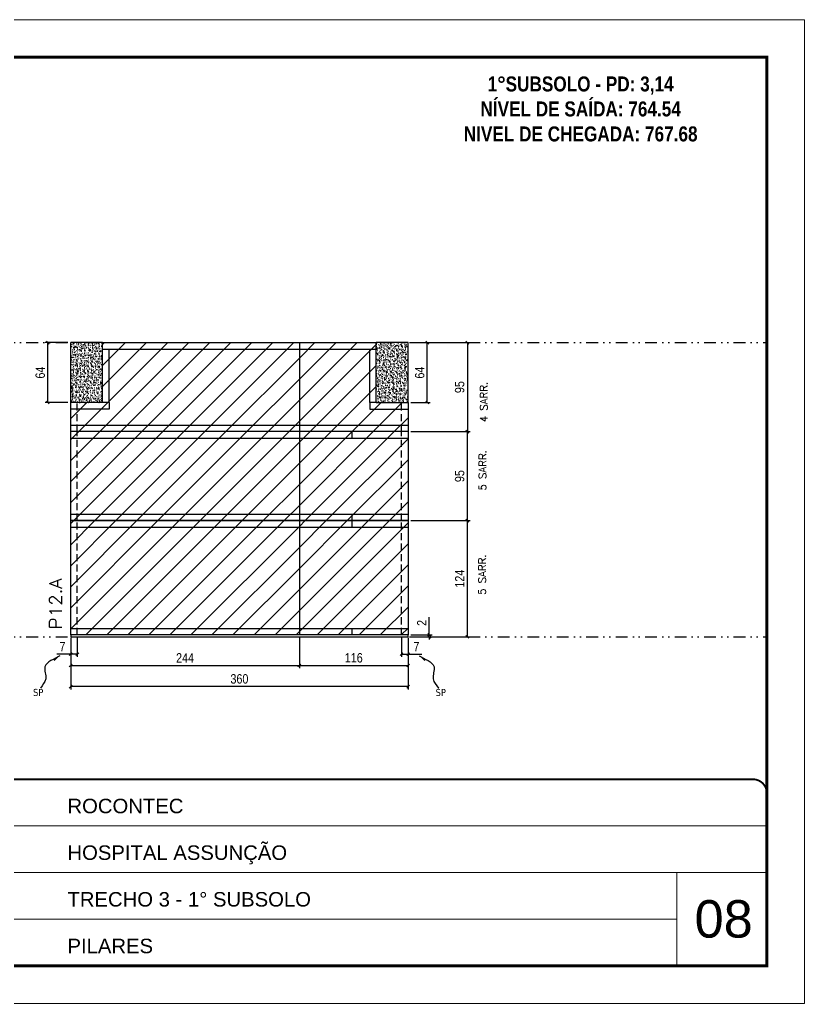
# Model space of a CAD drawing. Extents: x 2102 to 8383, y -13264 to 2718.
# Drawn here: x 7519 to 8356, y 519 to 1569 of the extents above; entities that cross this region are included whole.
import ezdxf

# ---------------------------------------------------------------- set-up
doc = ezdxf.new("R2010")
doc.units = 0
for name, pattern in [('CONTINUO', [0]), ('DASHED', [0.75, 0.5, -0.25]), ('DIVIDE2', [0.625, 0.25, -0.125, 0, -0.125, 0, -0.125]), ('HIDDEN', [0.375, 0.25, -0.125])]:
    doc.linetypes.add(name, pattern=pattern)
for name, color, linetype, lineweight in [('CARIMBO', 255, 'Continuous', 9), ('Folhas', 255, 'Continuous', 9), ('Hachura', 251, 'Continuous', 9), ('SARRAFO DE PRESSAO', 251, 'DASHED', 9), ('Texto Seção', 7, 'Continuous', 15)]:
    doc.layers.add(name, color=color, linetype=linetype, lineweight=lineweight)
for name, color, linetype in [('COTA', 241, 'Continuous'), ('NOMENCLATURA', 7, 'Continuous'), ('Nível', 160, 'Continuous'), ('Painéis', 200, 'Continuous'), ('SARR_2.2x7', 40, 'Continuous'), ('Sarrafo de Pressão', 42, 'HIDDEN'), ('texto', 7, 'Continuous')]:
    doc.layers.add(name, color=color, linetype=linetype)
doc.styles.add('ARIAL', font='arial.ttf')
doc.styles.add('COTA TECNICA', font='techl___.ttf', dxfattribs={"height": 10})
doc.styles.add('COTA TECNICA-50', font='techl___.ttf', dxfattribs={"height": 10})
doc.styles.add('REGUA-120', font='ROMANS.shx', dxfattribs={"height": 15})
doc.styles.add('ROMANC', font='techb___.ttf', dxfattribs={"height": 2.5})
doc.styles.add('ROMANS', font='romans.shx')
doc.styles.get("Standard").update_dxf_attribs({"font": 'arial.ttf'})
doc.dimstyles.new('COTA PAINEL-50', dxfattribs={"dimtxt": 10, "dimasz": 3, "dimexe": 3, "dimexo": 3, "dimgap": 3, "dimtad": 1, "dimdec": 1, "dimzin": 12, "dimdsep": 46, "dimtxsty": 'COTA TECNICA-50', "dimblk1": 'OBLIQUE', "dimblk2": 'OBLIQUE', "dimsah": 1, "dimcen": 0.9, "dimclrd": 4, "dimclre": 4, "dimclrt": 240, "dimadec": 1, "dimazin": 3, "dimtfac": 1, "dimtdec": 1, "dimtmove": 0, "dimatfit": 3, "dimfxl": 1, "dimtolj": 1, "dimtzin": 12, "dimarcsym": 0})
doc.dimstyles.new('PAINEL', dxfattribs={"dimtxt": 10, "dimasz": 3, "dimexe": 3, "dimexo": 3, "dimgap": 3, "dimtad": 1, "dimdec": 1, "dimzin": 12, "dimdsep": 46, "dimtxsty": 'COTA TECNICA', "dimblk1": 'OBLIQUE', "dimblk2": 'OBLIQUE', "dimsah": 1, "dimcen": 0.9, "dimclrd": 4, "dimclre": 4, "dimclrt": 240, "dimadec": 1, "dimazin": 3, "dimtfac": 1, "dimtdec": 1, "dimtmove": 0, "dimatfit": 3, "dimfxl": 1, "dimtolj": 1, "dimtzin": 12, "dimarcsym": 0})
doc.dimstyles.get("Standard").update_dxf_attribs({"dimtxt": 0.18, "dimasz": 0.18, "dimexe": 0.18, "dimexo": 0.0625, "dimgap": 0.09, "dimtad": 0, "dimtih": 1, "dimtoh": 1, "dimdec": 4, "dimzin": 0, "dimdsep": 46, "dimtxsty": 'Standard', "dimcen": 0.09, "dimadec": 0, "dimazin": 0, "dimtfac": 1, "dimtdec": 4, "dimtofl": 0, "dimtmove": 0, "dimatfit": 3, "dimfxl": 1, "dimtolj": 1, "dimtzin": 0, "dimarcsym": 0})
pattern_1 = [(45, (-126918.716, -32522.603), (-11.2253202, 11.2253202), [])]
pattern_2 = [(50, (-124960.8916, -32554.6026), (5.46554007, -0.47817257), [0.5715, -6.2865]), (355, (-124960.8916, -32554.6026), (-1.05730264, 5.73170536), [0.4572, -5.02921753]), (100.4514447, (-124960.436, -32554.6424), (4.40823741, 5.25353256), [0.48570026, -5.34270734]), (46.1842, (-124960.8916, -32553.0786), (8.13237123, -1.26126984), [0.85725, -9.42975]), (96.6355576, (-124960.214, -32553.184), (7.122124, 7.42278374), [0.7285507, -8.01406824]), (351.184151, (-124960.892, -32553.079), (7.122124, 7.42278374), [0.685799, -7.54379196]), (21, (-124960.1296, -32553.4596), (4.54843174, -3.06795595), [0.5715, -6.2865]), (326, (-124960.1296, -32553.4596), (1.85406085, 5.52563898), [0.4572, -5.0292]), (71.451445, (-124959.7506, -32553.715), (6.40249258, 2.45768307), [0.48570026, -5.34269813]), (37.5, (-124960.8916, -32554.6026), (0.092658098, 2.536651166), [0, -4.96824, 0, -5.1054, 0, -5.04825]), (7.5, (-124960.8916, -32554.6026), (2.004589875, 3.005417245), [0, -2.91084, 0, -4.85394, 0, -1.92405]), (327.5, (-124962.5909, -32554.6026), (4.067717855, -0.17186232), [0, -1.905, 0, -5.9436, 0, -7.8867]), (317.5, (-124963.353, -32554.6026), (4.44387544, 0.76279473), [0, -2.4765, 0, -3.94716, 0, -5.6007])]

# ---------------------------------------------------------------- blocks, each defined once
blk = doc.blocks.new('9999999999')
at = {"color": 30, "linetype": 'CONTINUO'}
for p, q in [((98564.6, 34379.6), (99584, 34379.6)), ((98564.6, 34329.8), (99488, 34329.8)), ((99584, 34329.8), (99488, 34329.8)), ((99488, 34329.8), (99488, 34230.2)), ((98564.6, 34280), (99488, 34280))]:
    blk.add_line(p, q, dxfattribs=at)
at = {"color": 30, "linetype": 'CONTINUO', "const_width": 2}
blk.add_lwpolyline([(99584, 34230.2), (99584, 34414.4, 0.414214), (99569, 34429.4), (98229, 34429.4, 0.414214), (98214, 34414.4), (98214, 34245.2, 0.414214), (98229, 34230.2), (99584, 34230.2)], format="xyb", dxfattribs=at)
at = {"layer": 'Folhas'}
blk.add_lwpolyline([(98139, 34190.2), (99624, 34190.2), (99624, 35240.2), (98139, 35240.2)], close=True, dxfattribs=at)
at = {"layer": 'Folhas', "color": 30, "const_width": 3}
blk.add_lwpolyline([(98214, 34230.2), (99584, 34230.2), (99584, 35200.2), (98214, 35200.2)], close=True, dxfattribs=at)
at = {"color": 7, "linetype": 'Continuous', "ltscale": 5, "style": 'ARIAL'}
for s, height, p in [('ROCONTEC', 15.48, (98837.7, 34393.1)), ('HOSPITAL ASSUNÇÃO', 15.483, (98837.7, 34343.3)), ('TRECHO 3 - 1° SUBSOLO', 15.483, (98837.7, 34293.5)), ('PILARES', 15.48, (98837.7, 34243.7))]:
    blk.add_text(s, height=height, dxfattribs=at).set_placement(p)
blk = doc.blocks.new('_Oblique')
at = {"color": 0, "linetype": 'ByBlock', "lineweight": -2}
blk.add_line((-0.5, -0.5), (0.5, 0.5), dxfattribs=at)
blk = doc.blocks.new('*D143')
at = {"layer": 'COTA', "color": 4, "lineweight": -2, "transparency": 16777216}
for p, q in [((7573, 909.3), (7573, 854.1)), ((7933, 909.3), (7933, 854.1)), ((7933, 857.1), (7573, 857.1))]:
    blk.add_line(p, q, dxfattribs=at)
at = {"layer": 'Defpoints', "color": 0, "transparency": 16777216}
for p in [(7573, 912.3), (7933, 912.3), (7573, 857.1)]:
    blk.add_point(p, dxfattribs=at)
at = {"layer": 'COTA', "color": 4, "lineweight": -2, "transparency": 16777216, "xscale": 3, "yscale": 3, "zscale": 3, "rotation": 180}
blk.add_blockref('_Oblique', (7573, 857.1), dxfattribs=at)
at = {"layer": 'COTA', "color": 4, "lineweight": -2, "transparency": 16777216, "xscale": 3, "yscale": 3, "zscale": 3}
blk.add_blockref('_Oblique', (7933, 857.1), dxfattribs=at)
at = {"layer": 'COTA', "color": 240, "transparency": 16777216, "insert": (7753, 865.3), "char_height": 10, "attachment_point": 5, "style": 'COTA TECNICA'}
blk.add_mtext('\\A1;360', dxfattribs=at)
blk = doc.blocks.new('*D144')
at = {"layer": 'COTA', "color": 4, "lineweight": -2, "transparency": 16777216}
for p, q in [((7926, 909.3), (7926, 888.8)), ((7933, 907.3), (7933, 888.8)), ((7926, 891.8), (7933, 891.8)), ((7933, 891.8), (7947.8, 891.8))]:
    blk.add_line(p, q, dxfattribs=at)
at = {"layer": 'Defpoints', "color": 0, "transparency": 16777216}
for p in [(7926, 912.3), (7933, 910.3), (7933, 891.8)]:
    blk.add_point(p, dxfattribs=at)
at = {"layer": 'COTA', "color": 4, "lineweight": -2, "transparency": 16777216, "xscale": 3, "yscale": 3, "zscale": 3, "rotation": 180}
blk.add_blockref('_Oblique', (7926, 891.8), dxfattribs=at)
at = {"layer": 'COTA', "color": 4, "lineweight": -2, "transparency": 16777216, "xscale": 3, "yscale": 3, "zscale": 3}
blk.add_blockref('_Oblique', (7933, 891.8), dxfattribs=at)
at = {"layer": 'COTA', "color": 240, "transparency": 16777216, "insert": (7941.9, 899.9), "char_height": 10, "attachment_point": 5, "style": 'COTA TECNICA-50'}
blk.add_mtext('\\A1;7', dxfattribs=at)
blk = doc.blocks.new('*D145')
at = {"layer": 'COTA', "color": 4, "lineweight": -2, "transparency": 16777216}
for p, q in [((7573, 907.3), (7573, 888.8)), ((7580, 909.3), (7580, 888.8)), ((7573, 891.8), (7558.3, 891.8)), ((7580, 891.8), (7573, 891.8))]:
    blk.add_line(p, q, dxfattribs=at)
at = {"layer": 'Defpoints', "color": 0, "transparency": 16777216}
for p in [(7573, 910.3), (7580, 912.3), (7573, 891.8)]:
    blk.add_point(p, dxfattribs=at)
at = {"layer": 'COTA', "color": 4, "lineweight": -2, "transparency": 16777216, "xscale": 3, "yscale": 3, "zscale": 3, "rotation": 180}
blk.add_blockref('_Oblique', (7573, 891.8), dxfattribs=at)
at = {"layer": 'COTA', "color": 4, "lineweight": -2, "transparency": 16777216, "xscale": 3, "yscale": 3, "zscale": 3}
blk.add_blockref('_Oblique', (7580, 891.8), dxfattribs=at)
at = {"layer": 'COTA', "color": 240, "transparency": 16777216, "insert": (7564.2, 899.9), "char_height": 10, "attachment_point": 5, "style": 'COTA TECNICA-50'}
blk.add_mtext('\\A1;7', dxfattribs=at)
blk = doc.blocks.new('*D146')
at = {"layer": 'COTA', "color": 4, "lineweight": -2, "transparency": 16777216}
for p, q in [((7936, 1034.3), (7999.2, 1034.3)), ((7996.2, 910.3), (7996.2, 1034.3)), ((7936, 910.3), (7999.2, 910.3))]:
    blk.add_line(p, q, dxfattribs=at)
at = {"layer": 'Defpoints', "color": 0, "transparency": 16777216}
for p in [(7933, 1034.3), (7996.2, 1034.3), (7933, 910.3)]:
    blk.add_point(p, dxfattribs=at)
at = {"layer": 'COTA', "color": 4, "lineweight": -2, "transparency": 16777216, "xscale": 3, "yscale": 3, "zscale": 3}
for p, rotation in [((7996.2, 1034.3), 90), ((7996.2, 910.3), 270)]:
    blk.add_blockref('_Oblique', p, dxfattribs=dict(at, rotation=rotation))
at = {"layer": 'COTA', "color": 240, "transparency": 16777216, "insert": (7988.1, 972.3), "char_height": 10, "attachment_point": 5, "rotation": 90, "style": 'COTA TECNICA-50'}
blk.add_mtext('\\A1;124', dxfattribs=at)
blk = doc.blocks.new('*D147')
at = {"layer": 'COTA', "color": 4, "lineweight": -2, "transparency": 16777216}
for p, q in [((7955.6, 912.3), (7955.6, 931.1)), ((7936, 912.3), (7958.6, 912.3)), ((7936, 910.3), (7958.6, 910.3)), ((7955.6, 910.3), (7955.6, 912.3)), ((7955.6, 910.3), (7955.6, 907.3))]:
    blk.add_line(p, q, dxfattribs=at)
at = {"layer": 'Defpoints', "color": 0, "transparency": 16777216}
for p in [(7933, 912.3), (7933, 910.3), (7955.6, 910.3)]:
    blk.add_point(p, dxfattribs=at)
at = {"layer": 'COTA', "color": 4, "lineweight": -2, "transparency": 16777216, "xscale": 3, "yscale": 3, "zscale": 3}
for p, rotation in [((7955.6, 912.3), 270), ((7955.6, 910.3), 90)]:
    blk.add_blockref('_Oblique', p, dxfattribs=dict(at, rotation=rotation))
at = {"layer": 'COTA', "color": 240, "transparency": 16777216, "insert": (7947.6, 925.1), "char_height": 10, "attachment_point": 5, "rotation": 90, "style": 'COTA TECNICA-50'}
blk.add_mtext('\\A1;2', dxfattribs=at)
blk = doc.blocks.new('*D148')
at = {"layer": 'COTA', "color": 4, "linetype": 'ByBlock', "lineweight": -2, "transparency": 16777216}
for p, q in [((7936, 1129.3), (7999.2, 1129.3)), ((7996.2, 1034.3), (7996.2, 1129.3)), ((7936, 1034.3), (7999.2, 1034.3))]:
    blk.add_line(p, q, dxfattribs=at)
at = {"layer": 'Defpoints', "color": 0, "linetype": 'ByBlock', "transparency": 16777216}
for p in [(7933, 1129.3), (7996.2, 1129.3), (7933, 1034.3)]:
    blk.add_point(p, dxfattribs=at)
at = {"layer": 'COTA', "color": 4, "linetype": 'ByBlock', "lineweight": -2, "transparency": 16777216, "xscale": 3, "yscale": 3, "zscale": 3}
for p, rotation in [((7996.2, 1129.3), 90), ((7996.2, 1034.3), 270)]:
    blk.add_blockref('_Oblique', p, dxfattribs=dict(at, rotation=rotation))
at = {"layer": 'COTA', "color": 240, "linetype": 'ByBlock', "transparency": 16777216, "insert": (7988, 1081.8), "char_height": 10, "attachment_point": 5, "rotation": 90, "style": 'COTA TECNICA'}
blk.add_mtext('\\A1;95', dxfattribs=at)
blk = doc.blocks.new('*D149')
at = {"layer": 'COTA', "color": 4, "linetype": 'ByBlock', "lineweight": -2, "transparency": 16777216}
for p, q in [((7936, 1224.3), (7999.2, 1224.3)), ((7996.2, 1224.3), (7996.2, 1129.3)), ((7936, 1129.3), (7999.2, 1129.3))]:
    blk.add_line(p, q, dxfattribs=at)
at = {"layer": 'Defpoints', "color": 0, "linetype": 'ByBlock', "transparency": 16777216}
for p in [(7933, 1224.3), (7933, 1129.3), (7996.2, 1129.3)]:
    blk.add_point(p, dxfattribs=at)
at = {"layer": 'COTA', "color": 4, "linetype": 'ByBlock', "lineweight": -2, "transparency": 16777216, "xscale": 3, "yscale": 3, "zscale": 3}
for p, rotation in [((7996.2, 1224.3), 90), ((7996.2, 1129.3), 270)]:
    blk.add_blockref('_Oblique', p, dxfattribs=dict(at, rotation=rotation))
at = {"layer": 'COTA', "color": 240, "linetype": 'ByBlock', "transparency": 16777216, "insert": (7988, 1176.8), "char_height": 10, "attachment_point": 5, "rotation": 90, "style": 'COTA TECNICA'}
blk.add_mtext('\\A1;95', dxfattribs=at)
blk = doc.blocks.new('*D973')
at = {"layer": 'COTA', "color": 4, "linetype": 'ByBlock', "lineweight": -2, "transparency": 16777216}
for p, q in [((7570, 1224.3), (7545.6, 1224.3)), ((7548.6, 1160.3), (7548.6, 1224.3)), ((7570, 1160.3), (7545.6, 1160.3))]:
    blk.add_line(p, q, dxfattribs=at)
at = {"layer": 'Defpoints', "color": 0, "linetype": 'ByBlock', "transparency": 16777216}
for p in [(7548.6, 1224.3), (7573, 1224.3), (7573, 1160.3)]:
    blk.add_point(p, dxfattribs=at)
at = {"layer": 'COTA', "color": 4, "linetype": 'ByBlock', "lineweight": -2, "transparency": 16777216, "xscale": 3, "yscale": 3, "zscale": 3}
for p, rotation in [((7548.6, 1224.3), 90), ((7548.6, 1160.3), 270)]:
    blk.add_blockref('_Oblique', p, dxfattribs=dict(at, rotation=rotation))
at = {"layer": 'COTA', "color": 240, "linetype": 'ByBlock', "transparency": 16777216, "insert": (7540.5, 1192.3), "char_height": 10, "attachment_point": 5, "rotation": 90, "style": 'COTA TECNICA'}
blk.add_mtext('\\A1;64', dxfattribs=at)
blk = doc.blocks.new('*D974')
at = {"layer": 'COTA', "color": 4, "linetype": 'ByBlock', "lineweight": -2, "transparency": 16777216}
for p, q in [((7936, 1224.3), (7956.5, 1224.3)), ((7953.5, 1160.3), (7953.5, 1224.3)), ((7936, 1160.3), (7956.5, 1160.3))]:
    blk.add_line(p, q, dxfattribs=at)
at = {"layer": 'Defpoints', "color": 0, "linetype": 'ByBlock', "transparency": 16777216}
for p in [(7933, 1224.3), (7953.5, 1224.3), (7933, 1160.3)]:
    blk.add_point(p, dxfattribs=at)
at = {"layer": 'COTA', "color": 4, "linetype": 'ByBlock', "lineweight": -2, "transparency": 16777216, "xscale": 3, "yscale": 3, "zscale": 3}
for p, rotation in [((7953.5, 1224.3), 90), ((7953.5, 1160.3), 270)]:
    blk.add_blockref('_Oblique', p, dxfattribs=dict(at, rotation=rotation))
at = {"layer": 'COTA', "color": 240, "linetype": 'ByBlock', "transparency": 16777216, "insert": (7945.4, 1192.3), "char_height": 10, "attachment_point": 5, "rotation": 90, "style": 'COTA TECNICA'}
blk.add_mtext('\\A1;64', dxfattribs=at)
blk = doc.blocks.new('*D150')
at = {"layer": 'COTA', "color": 4, "linetype": 'ByBlock', "lineweight": -2, "transparency": 16777216}
for p, q in [((7573, 909.3), (7573, 876.7)), ((7817, 909.3), (7817, 876.7)), ((7573, 879.7), (7817, 879.7))]:
    blk.add_line(p, q, dxfattribs=at)
at = {"layer": 'Defpoints', "color": 0, "linetype": 'ByBlock', "transparency": 16777216}
for p in [(7573, 912.3), (7817, 912.3), (7817, 879.7)]:
    blk.add_point(p, dxfattribs=at)
at = {"layer": 'COTA', "color": 4, "linetype": 'ByBlock', "lineweight": -2, "transparency": 16777216, "xscale": 3, "yscale": 3, "zscale": 3, "rotation": 180}
blk.add_blockref('_Oblique', (7573, 879.7), dxfattribs=at)
at = {"layer": 'COTA', "color": 4, "linetype": 'ByBlock', "lineweight": -2, "transparency": 16777216, "xscale": 3, "yscale": 3, "zscale": 3}
blk.add_blockref('_Oblique', (7817, 879.7), dxfattribs=at)
at = {"layer": 'COTA', "color": 240, "linetype": 'ByBlock', "transparency": 16777216, "insert": (7695, 887.8), "char_height": 10, "attachment_point": 5, "style": 'COTA TECNICA'}
blk.add_mtext('\\A1;244', dxfattribs=at)
blk = doc.blocks.new('*D151')
at = {"layer": 'COTA', "color": 4, "linetype": 'ByBlock', "lineweight": -2, "transparency": 16777216}
for p, q in [((7817, 909.3), (7817, 876.7)), ((7933, 907.3), (7933, 876.7)), ((7817, 879.7), (7933, 879.7))]:
    blk.add_line(p, q, dxfattribs=at)
at = {"layer": 'Defpoints', "color": 0, "linetype": 'ByBlock', "transparency": 16777216}
for p in [(7817, 912.3), (7933, 910.3), (7933, 879.7)]:
    blk.add_point(p, dxfattribs=at)
at = {"layer": 'COTA', "color": 4, "linetype": 'ByBlock', "lineweight": -2, "transparency": 16777216, "xscale": 3, "yscale": 3, "zscale": 3, "rotation": 180}
blk.add_blockref('_Oblique', (7817, 879.7), dxfattribs=at)
at = {"layer": 'COTA', "color": 4, "linetype": 'ByBlock', "lineweight": -2, "transparency": 16777216, "xscale": 3, "yscale": 3, "zscale": 3}
blk.add_blockref('_Oblique', (7933, 879.7), dxfattribs=at)
at = {"layer": 'COTA', "color": 240, "linetype": 'ByBlock', "transparency": 16777216, "insert": (7875, 887.8), "char_height": 10, "attachment_point": 5, "style": 'COTA TECNICA'}
blk.add_mtext('\\A1;116', dxfattribs=at)

msp = doc.modelspace()

# ---------------------------------------------------------------- hatches: boundary and pattern name
at = {"layer": 'COTA', "linetype": 'ByBlock'}
h = msp.add_hatch(dxfattribs=at)
h.set_pattern_fill('AR-CONC', color=256, scale=0.03)
h.set_pattern_definition(pattern_2)
h.paths.add_polyline_path([(7573.04, 1160.31), (7607.04, 1160.31), (7607.04, 1224.31), (7573.04, 1224.31)])
h = msp.add_hatch(dxfattribs=at)
h.set_pattern_fill('AR-CONC', color=256, scale=0.03)
h.set_pattern_definition(pattern_2)
h.paths.add_polyline_path([(7933.04, 1224.31), (7899.04, 1224.31), (7899.04, 1160.31), (7933.04, 1160.31)])
at = {"layer": 'Hachura', "linetype": 'ByBlock'}
h = msp.add_hatch(dxfattribs=at)
h.set_pattern_fill('ANSI31', color=256, scale=5)
h.set_pattern_definition(pattern_1)
h.paths.add_polyline_path([(7817.04, 1224.31), (7607.04, 1224.31), (7607.04, 1160.31), (7573.04, 1160.31), (7573.04, 1129.31), (7817.04, 1129.31)])
h = msp.add_hatch(dxfattribs=at)
h.set_pattern_fill('ANSI31', color=256, scale=5)
h.set_pattern_definition(pattern_1)
h.paths.add_polyline_path([(7899.04, 1224.31), (7817.04, 1224.31), (7817.04, 1129.31), (7933.04, 1129.31), (7933.04, 1160.31), (7899.04, 1160.31)])
h = msp.add_hatch(dxfattribs=at)
h.set_pattern_fill('ANSI31', color=256, scale=5)
h.set_pattern_definition(pattern_1)
h.paths.add_polyline_path([(7817.04, 1129.31), (7573.04, 1129.31), (7573.04, 1034.31), (7817.04, 1034.31)])
h = msp.add_hatch(dxfattribs=at)
h.set_pattern_fill('ANSI31', color=256, scale=5)
h.set_pattern_definition(pattern_1)
h.paths.add_polyline_path([(7933.04, 1129.31), (7817.04, 1129.31), (7817.04, 1034.31), (7933.04, 1034.31)])
h = msp.add_hatch(dxfattribs=at)
h.set_pattern_fill('ANSI31', color=256, scale=5)
h.set_pattern_definition(pattern_1)
h.paths.add_polyline_path([(7817.04, 1034.31), (7573.04, 1034.31), (7573.04, 912.31), (7817.04, 912.31)])
h = msp.add_hatch(dxfattribs=at)
h.set_pattern_fill('ANSI31', color=256, scale=5)
h.set_pattern_definition(pattern_1)
h.paths.add_polyline_path([(7933.04, 1034.31), (7817.04, 1034.31), (7817.04, 912.31), (7933.04, 912.31)])

# ---------------------------------------------------------------- linework, layer by layer
at = {"layer": 'COTA', "linetype": 'ByBlock'}
for p, q in [((7573.04, 1160.31), (7573.04, 1224.31)), ((7607.04, 1224.31), (7573.04, 1224.31)), ((7933.04, 1224.31), (7899.04, 1224.31)), ((7933.04, 1160.31), (7933.04, 1224.31))]:
    msp.add_line(p, q, dxfattribs=at)
at = {"layer": 'Nível', "color": 4, "linetype": 'DIVIDE2', "ltscale": 50}
for p, q in [((7305.44, 1224.31), (8315.78, 1224.31)), ((7305.44, 910.31), (8315.78, 910.31))]:
    msp.add_line(p, q, dxfattribs=at)
at = {"layer": 'Painéis'}
for p, q in [((7607.04, 1224.31), (7899.04, 1224.31)), ((7607.04, 1160.31), (7607.04, 1224.31)), ((7817.04, 1224.31), (7817.04, 912.31)), ((7899.04, 1160.31), (7899.04, 1224.31)), ((7573.04, 912.31), (7573.04, 1160.31)), ((7607.04, 1160.31), (7573.04, 1160.31)), ((7899.04, 1160.31), (7933.04, 1160.31)), ((7933.04, 1160.31), (7933.04, 912.31)), ((7933.04, 1129.31), (7573.04, 1129.31)), ((7573.04, 1034.31), (7933.04, 1034.31)), ((7933.04, 1034.31), (7573.04, 1034.31)), ((7933.04, 912.31), (7573.04, 912.31))]:
    msp.add_line(p, q, dxfattribs=at)
msp.add_lwpolyline([(7933.04, 912.31), (7573.04, 912.31), (7573.04, 910.31), (7933.04, 910.31)], close=True, dxfattribs=at)
at = {"layer": 'SARR_2.2x7'}
for p, q in [((7607.04, 1217.31), (7899.04, 1217.31)), ((7614.04, 1160.31), (7614.04, 1217.31)), ((7892.04, 1160.31), (7892.04, 1217.31)), ((7614.04, 1160.31), (7607.04, 1160.31)), ((7614.04, 1160.31), (7614.04, 1153.31)), ((7899.04, 1160.31), (7892.04, 1160.31)), ((7892.04, 1160.31), (7892.04, 1153.31)), ((7614.04, 1153.31), (7573.04, 1153.31)), ((7892.04, 1153.31), (7933.04, 1153.31)), ((7573.04, 1136.31), (7817.04, 1136.31)), ((7817.04, 1136.31), (7933.04, 1136.31)), ((7873.04, 1129.31), (7873.04, 1122.31)), ((7573.04, 1122.31), (7873.04, 1122.31)), ((7873.04, 1122.31), (7933.04, 1122.31)), ((7573.04, 1041.31), (7873.04, 1041.31)), ((7873.04, 1041.31), (7933.04, 1041.31)), ((7873.04, 1041.31), (7873.04, 1034.31)), ((7873.04, 1034.31), (7873.04, 1027.31)), ((7573.04, 1027.31), (7873.04, 1027.31)), ((7873.04, 1027.31), (7933.04, 1027.31)), ((7573.04, 919.31), (7873.04, 919.31)), ((7873.04, 919.31), (7933.04, 919.31)), ((7873.04, 919.31), (7873.04, 912.31))]:
    msp.add_line(p, q, dxfattribs=at)
at = {"layer": 'Sarrafo de Pressão', "ltscale": 30}
for p, q in [((7580.04, 1129.31), (7580.04, 1160.31)), ((7926.04, 1129.31), (7926.04, 1160.31)), ((7580.04, 1034.31), (7580.04, 1129.31)), ((7926.04, 1034.31), (7926.04, 1129.31)), ((7580.04, 912.31), (7580.04, 1034.31)), ((7926.04, 912.31), (7926.04, 1034.31))]:
    msp.add_line(p, q, dxfattribs=at)

# ---------------------------------------------------------------- block references
at = {"layer": 'SARRAFO DE PRESSAO', "color": 6, "linetype": 'ByBlock'}
msp.add_blockref('9999999999', (-91268.19, -33671.18), dxfattribs=at)

# ---------------------------------------------------------------- texts
at = {"layer": 'CARIMBO', "style": 'ARIAL'}
msp.add_text('08', height=40, dxfattribs=at).set_placement((8238.64, 589.17))
at = {"layer": 'NOMENCLATURA', "color": 2, "insert": (8117.11, 1535.09), "char_height": 16, "attachment_point": 2, "style": 'ROMANC'}
msp.add_mtext_dynamic_manual_height_columns('\\P1°SUBSOLO - PD: 3,14\\PNÍVEL DE SAÍDA: 764.54\\PNIVEL DE CHEGADA: 767.68', width=300.2766, gutter_width=1, heights=[0], dxfattribs=at)
at = {"layer": 'texto', "color": 0, "char_height": 7.5, "attachment_point": 5}
for insert in [(7538.27, 850.82), (7967.82, 850.82)]:
    msp.add_mtext('{\\fTahoma|b0|i0|c0|p34;\\C4;SP}', dxfattribs=dict(at, insert=insert))
at = {"layer": 'Texto Seção', "linetype": 'Continuous', "style": 'ROMANS'}
for s, p in [('4 SARR.', (8017.77, 1139.25)), ('5 SARR.', (8016.47, 1066.34)), ('5 SARR.', (8016.05, 955.02))]:
    msp.add_text(s, height=8, rotation=90, dxfattribs=at).set_placement(p)
at = {"layer": 'Texto Seção', "style": 'REGUA-120', "width": 1.1}
msp.add_text('P12.A', height=13, rotation=90, dxfattribs=at).set_placement((7563.46, 918.21))

# ---------------------------------------------------------------- dimensions: what is measured, and where the dimension line sits
at = {"layer": 'COTA', "linetype": 'ByBlock'}
for base, p1, p2, picture, middle in [((7548.57, 1224.31), (7573.04, 1160.31), (7573.04, 1224.31), '*D973', (7540.46, 1192.31)), ((7996.16, 1129.31), (7933.04, 1034.31), (7933.04, 1129.31), '*D148', (7988.02, 1081.81))]:
    dim = msp.add_linear_dim(base=base, p1=p1, p2=p2, angle=90, dimstyle='PAINEL', override={"dimtmove": 1}, dxfattribs=at)
    dim.commit()
    dim.dimension.update_dxf_attribs({"geometry": picture, "text_midpoint": middle})
for base, p1, p2, picture, middle in [((7996.16, 1129.31), (7933.04, 1224.31), (7933.04, 1129.31), '*D149', (7988.02, 1176.81)), ((7953.53, 1224.31), (7933.04, 1160.31), (7933.04, 1224.31), '*D974', (7945.43, 1192.31))]:
    dim = msp.add_linear_dim(base=base, p1=p1, p2=p2, angle=90, dimstyle='PAINEL', dxfattribs=at)
    dim.commit()
    dim.dimension.update_dxf_attribs({"geometry": picture, "text_midpoint": middle})
at = {"layer": 'COTA'}
for base, p1, p2, angle, picture, middle in [((7996.16, 1034.31), (7933.04, 910.31), (7933.04, 1034.31), 90, '*D146', (7988.09, 972.31)), ((7573.04, 891.8), (7580.04, 912.31), (7573.04, 910.31), 180, '*D145', (7564.18, 899.87))]:
    dim = msp.add_linear_dim(base=base, p1=p1, p2=p2, angle=angle, dimstyle='COTA PAINEL-50', dxfattribs=at)
    dim.commit()
    dim.dimension.update_dxf_attribs({"geometry": picture, "text_midpoint": middle})
dim = msp.add_linear_dim(base=(7955.57, 910.31), p1=(7933.04, 912.31), p2=(7933.04, 910.31), angle=90, dimstyle='COTA PAINEL-50', dxfattribs=at)
dim.commit()
dim.dimension.update_dxf_attribs({"geometry": '*D147', "text_midpoint": (7955.57, 925.06), "dimtype": 160})
dim = msp.add_linear_dim(base=(7573.04, 857.12), p1=(7933.04, 912.31), p2=(7573.04, 912.31), angle=180, dimstyle='PAINEL', override={"dimarcsym": 2}, dxfattribs=at)
dim.commit()
dim.dimension.update_dxf_attribs({"geometry": '*D143', "text_midpoint": (7753.04, 865.34)})
at = {"layer": 'COTA', "linetype": 'ByBlock'}
dim = msp.add_linear_dim(base=(7817.04, 879.71), p1=(7573.04, 912.31), p2=(7817.04, 912.31), dimstyle='PAINEL', dxfattribs=at)
dim.commit()
dim.dimension.update_dxf_attribs({"geometry": '*D150', "text_midpoint": (7695.04, 887.79)})
dim = msp.add_linear_dim(base=(7933.04, 879.71), p1=(7817.04, 912.31), p2=(7933.04, 910.31), dimstyle='PAINEL', override={"dimtmove": 1}, dxfattribs=at)
dim.commit()
dim.dimension.update_dxf_attribs({"geometry": '*D151', "text_midpoint": (7875.04, 887.82)})
at = {"layer": 'COTA'}
dim = msp.add_linear_dim(base=(7933.04, 891.8), p1=(7926.04, 912.31), p2=(7933.04, 910.31), dimstyle='COTA PAINEL-50', dxfattribs=at)
dim.commit()
dim.dimension.update_dxf_attribs({"geometry": '*D144', "text_midpoint": (7941.91, 899.87)})

# ---------------------------------------------------------------- leaders
at = {"layer": 'COTA', "path_type": 1}
for points in [[(7561.21, 890.13), (7545.43, 878.29), (7546.35, 865.29), (7540.8, 855.51)], [(7944.87, 890.13), (7960.66, 878.29), (7959.73, 865.29), (7965.28, 855.51)]]:
    msp.add_leader(points, dimstyle='Standard', override={"dimasz": 8}, dxfattribs=at)

doc.saveas('drawing.dxf')
